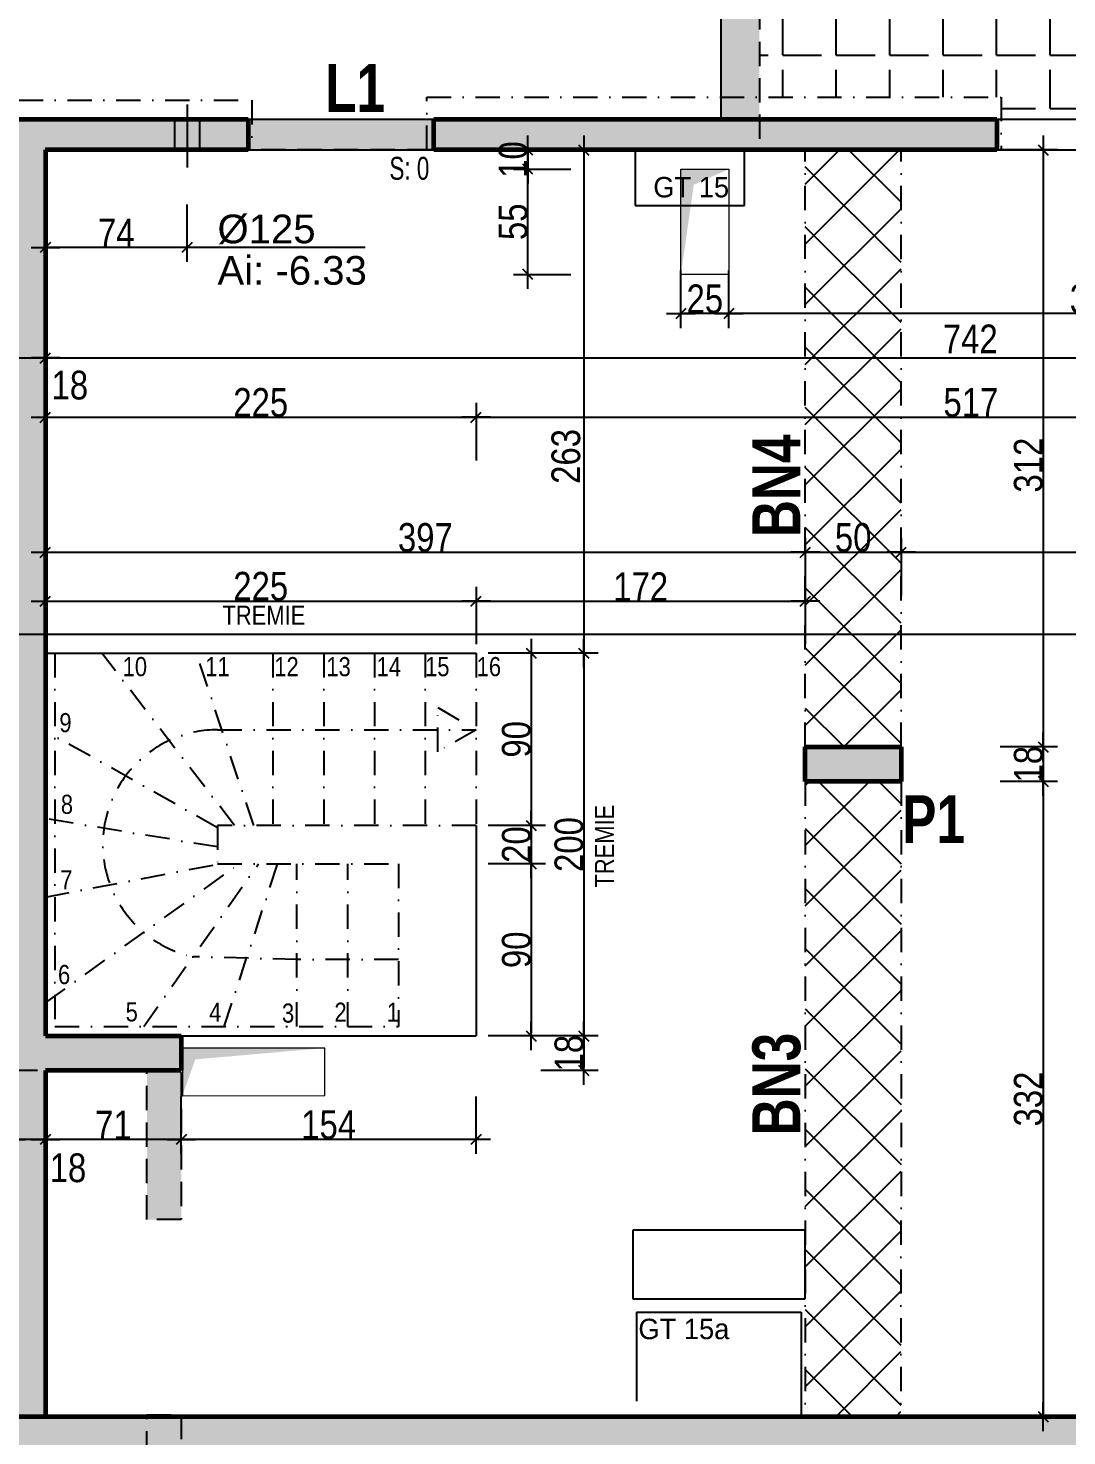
# Model space of a CAD drawing. Header units: centimetres. Extents: x -4990 to 114398, y -61489 to -12305.
# Drawn here: x 55961 to 56503, y -35311 to -34576 of the extents above; entities that cross this region are included whole.
import ezdxf
from ezdxf.enums import TextEntityAlignment as Align

# ---------------------------------------------------------------- set-up
doc = ezdxf.new("R2010")
doc.units = ezdxf.units.CM
doc.header["$LTSCALE"] = 0.5
doc.linetypes.add('CACHEX2', pattern=[19.05, 12.7, -6.35])
doc.linetypes.add('TIRETPTX2', pattern=[50.8, 25.4, -12.7, 0, -12.7])
doc.layers.get('DEFPOINTS').update_dxf_attribs({"linetype": 'CONTINUOUS'})
for name, color, linetype in [('01_cote_gen', 4, 'CONTINUOUS'), ('01_escalier int.', 2, 'TIRETPTX2'), ('01_isolant ext', 2, 'TIRETPTX2'), ('01_linteaux', 2, 'CONTINUOUS'), ('01_murs_sup', 2, 'CACHEX2'), ('01_poch_BN', 9, 'CONTINUOUS'), ('01_poch_murs', 253, 'CONTINUOUS'), ('01_poch_poteaux', 250, 'CONTINUOUS'), ('01_resv', 32, 'CONTINUOUS'), ('01_texte', 230, 'CONTINUOUS'), ('AA_COTES', 2, 'CONTINUOUS')]:
    doc.layers.add(name, color=color, linetype=linetype)
doc.layers.add('01_murs_coup', color=5, linetype='CONTINUOUS', lineweight=60)
doc.layers.add('01_résv', color=32, linetype='CONTINUOUS', lineweight=9)
doc.styles.add('ARIAL', font='arial.ttf')
doc.styles.add('ARIAL NA', font='ARIALN.TTF')
doc.styles.add('Geneva', font='')
doc.styles.add('impact', font='impact.ttf')
doc.styles.add('STYLE2', font='ARIALN.TTF')
doc.styles.get('Geneva').set_extended_font_data('Geneva')
doc.dimstyles.new('JB50', dxfattribs={"dimscale": 0.1, "dimtxt": 150, "dimasz": 15, "dimexe": 0.1, "dimexo": 0.1, "dimgap": 0.09, "dimtad": 1, "dimdec": 1, "dimdsep": 46, "dimtxsty": 'STYLE2', "dimblk1": 'BOND_G', "dimblk2": 'BOND_D', "dimsah": 1, "dimcen": 1.5, "dimdle": 0.01, "dimse1": 1, "dimse2": 1, "dimclrd": 4, "dimclre": 2, "dimclrt": 6, "dimazin": 2, "dimtfac": 2.333333, "dimtdec": 1, "dimtix": 1, "dimtmove": 2, "dimatfit": 3, "dimldrblk": 'BOND_G', "dimfxl": 1, "dimtolj": 1, "dimtzin": 0, "dimarcsym": 0})
pattern_1 = [(135, (10416.925, 1704.3274), (-11.2253202, 9e-16), [7.9375, -7.9375])]

# ---------------------------------------------------------------- blocks, each defined once
blk = doc.blocks.new('BOND_G')
at = {"layer": 'AA_COTES', "color": 0}
for p, q in [((0, -5), (0, 15)), ((5, 0), (-5, 0)), ((1.77, 1.77), (-1.77, -1.77))]:
    blk.add_line(p, q, dxfattribs=at)
blk = doc.blocks.new('BOND_D')
at = {"layer": 'AA_COTES', "color": 0}
for p, q in [((0, 5), (0, -15)), ((5, 0), (-5, 0)), ((-1.77, -1.77), (1.77, 1.77))]:
    blk.add_line(p, q, dxfattribs=at)
blk = doc.blocks.new('*D3174')
at = {"layer": '01_cote_gen', "color": 4, "lineweight": -2, "transparency": 16777216}
blk.add_line((55953.3, -34747.96), (55968.3, -34747.96), dxfattribs=at)
at = {"layer": 'DEFPOINTS', "color": 0}
for p in [(55969.8, -34747.96), (55951.8, -34796.71), (55969.8, -34796.71)]:
    blk.add_point(p, dxfattribs=at)
at = {"layer": '01_cote_gen', "color": 4, "lineweight": -2, "transparency": 16777216, "xscale": 1.5, "yscale": 1.5, "zscale": 1.5, "rotation": 180}
blk.add_blockref('BOND_G', (55951.8, -34747.96), dxfattribs=at)
at = {"layer": '01_cote_gen', "color": 4, "lineweight": -2, "transparency": 16777216, "xscale": 1.5, "yscale": 1.5, "zscale": 1.5}
blk.add_blockref('BOND_D', (55969.8, -34747.96), dxfattribs=at)
at = {"layer": '01_cote_gen', "color": 6, "transparency": 16777216, "insert": (55982.57, -34762.23), "char_height": 15, "attachment_point": 5, "style": 'STYLE2'}
blk.add_mtext('\\A1;18', dxfattribs=at)
blk = doc.blocks.new('*D3175')
at = {"layer": '01_cote_gen', "color": 4, "lineweight": -2, "transparency": 16777216}
blk.add_line((55971.3, -34747.96), (56710.31, -34747.96), dxfattribs=at)
at = {"layer": 'DEFPOINTS', "color": 0}
for p in [(56711.81, -34747.96), (56711.81, -34778.59), (55969.8, -34791.05)]:
    blk.add_point(p, dxfattribs=at)
at = {"layer": '01_cote_gen', "color": 4, "lineweight": -2, "transparency": 16777216, "xscale": 1.5, "yscale": 1.5, "zscale": 1.5, "rotation": 180}
blk.add_blockref('BOND_G', (55969.8, -34747.96), dxfattribs=at)
at = {"layer": '01_cote_gen', "color": 4, "lineweight": -2, "transparency": 16777216, "xscale": 1.5, "yscale": 1.5, "zscale": 1.5}
blk.add_blockref('BOND_D', (56711.81, -34747.96), dxfattribs=at)
at = {"layer": '01_cote_gen', "color": 6, "transparency": 16777216, "insert": (56452.98, -34737.98), "char_height": 15, "attachment_point": 5, "style": 'STYLE2'}
blk.add_mtext('\\A1;742', dxfattribs=at)
blk = doc.blocks.new('*D3142')
at = {"layer": '01_cote_gen', "color": 4, "lineweight": -2, "transparency": 16777216}
blk.add_line((55971.3, -34778.97), (56193.3, -34778.97), dxfattribs=at)
at = {"layer": 'DEFPOINTS', "color": 0}
for p in [(56194.8, -34778.97), (56194.8, -34801.47), (55969.8, -34902.24)]:
    blk.add_point(p, dxfattribs=at)
at = {"layer": '01_cote_gen', "color": 4, "lineweight": -2, "transparency": 16777216, "xscale": 1.5, "yscale": 1.5, "zscale": 1.5, "rotation": 180}
blk.add_blockref('BOND_G', (55969.8, -34778.97), dxfattribs=at)
at = {"layer": '01_cote_gen', "color": 4, "lineweight": -2, "transparency": 16777216, "xscale": 1.5, "yscale": 1.5, "zscale": 1.5}
blk.add_blockref('BOND_D', (56194.8, -34778.97), dxfattribs=at)
at = {"layer": '01_cote_gen', "color": 6, "transparency": 16777216, "insert": (56082.3, -34771.3), "char_height": 15, "attachment_point": 5, "style": 'STYLE2'}
blk.add_mtext('\\A1;225', dxfattribs=at)
blk = doc.blocks.new('*D3143')
at = {"layer": '01_cote_gen', "color": 4, "lineweight": -2, "transparency": 16777216}
blk.add_line((56196.3, -34778.97), (56710.31, -34778.97), dxfattribs=at)
at = {"layer": 'DEFPOINTS', "color": 0}
for p in [(56711.81, -34778.97), (56194.8, -34801.47), (56711.81, -34801.47)]:
    blk.add_point(p, dxfattribs=at)
at = {"layer": '01_cote_gen', "color": 4, "lineweight": -2, "transparency": 16777216, "xscale": 1.5, "yscale": 1.5, "zscale": 1.5, "rotation": 180}
blk.add_blockref('BOND_G', (56194.8, -34778.97), dxfattribs=at)
at = {"layer": '01_cote_gen', "color": 4, "lineweight": -2, "transparency": 16777216, "xscale": 1.5, "yscale": 1.5, "zscale": 1.5}
blk.add_blockref('BOND_D', (56711.81, -34778.97), dxfattribs=at)
at = {"layer": '01_cote_gen', "color": 6, "transparency": 16777216, "insert": (56453.31, -34771.3), "char_height": 15, "attachment_point": 5, "style": 'STYLE2'}
blk.add_mtext('\\A1;517', dxfattribs=at)
blk = doc.blocks.new('*D3144')
at = {"layer": '01_cote_gen', "color": 4, "lineweight": -2, "transparency": 16777216}
blk.add_line((56251.05, -34640.73), (56251.05, -34900.74), dxfattribs=at)
at = {"layer": 'DEFPOINTS', "color": 0}
for p in [(56227.4, -34639.23), (56168.27, -34902.24), (56251.05, -34902.24)]:
    blk.add_point(p, dxfattribs=at)
at = {"layer": '01_cote_gen', "color": 4, "lineweight": -2, "transparency": 16777216, "xscale": 1.5, "yscale": 1.5, "zscale": 1.5}
for name, p, rotation in [('BOND_G', (56251.05, -34639.23), 90), ('BOND_D', (56251.05, -34902.24), 270)]:
    blk.add_blockref(name, p, dxfattribs=dict(at, rotation=rotation))
at = {"layer": '01_cote_gen', "color": 6, "transparency": 16777216, "insert": (56241.79, -34799.4), "char_height": 15, "attachment_point": 5, "rotation": 90, "style": 'STYLE2'}
blk.add_mtext('\\A1;263', dxfattribs=at)
blk = doc.blocks.new('*D3145')
at = {"layer": '01_cote_gen', "color": 4, "lineweight": -2, "transparency": 16777216}
blk.add_line((56251.05, -34903.74), (56251.05, -35100.74), dxfattribs=at)
at = {"layer": 'DEFPOINTS', "color": 0}
for p in [(56228.55, -34902.24), (56168.27, -35102.24), (56251.05, -35102.24)]:
    blk.add_point(p, dxfattribs=at)
at = {"layer": '01_cote_gen', "color": 4, "lineweight": -2, "transparency": 16777216, "xscale": 1.5, "yscale": 1.5, "zscale": 1.5}
for name, p, rotation in [('BOND_G', (56251.05, -34902.24), 90), ('BOND_D', (56251.05, -35102.24), 270)]:
    blk.add_blockref(name, p, dxfattribs=dict(at, rotation=rotation))
at = {"layer": '01_cote_gen', "color": 6, "transparency": 16777216, "insert": (56243.39, -35002.24), "char_height": 15, "attachment_point": 5, "rotation": 90, "style": 'STYLE2'}
blk.add_mtext('\\A1;200', dxfattribs=at)
blk = doc.blocks.new('*D3146')
at = {"layer": '01_cote_gen', "color": 4, "lineweight": -2, "transparency": 16777216}
blk.add_line((56251.05, -35103.74), (56251.05, -35118.74), dxfattribs=at)
at = {"layer": 'DEFPOINTS', "color": 0}
for p in [(56228.55, -35102.24), (56040.8, -35120.24), (56251.05, -35120.24)]:
    blk.add_point(p, dxfattribs=at)
at = {"layer": '01_cote_gen', "color": 4, "lineweight": -2, "transparency": 16777216, "xscale": 1.5, "yscale": 1.5, "zscale": 1.5}
for name, p, rotation in [('BOND_G', (56251.05, -35102.24), 90), ('BOND_D', (56251.05, -35120.24), 270)]:
    blk.add_blockref(name, p, dxfattribs=dict(at, rotation=rotation))
at = {"layer": '01_cote_gen', "color": 6, "transparency": 16777216, "insert": (56243.39, -35111.24), "char_height": 15, "attachment_point": 5, "rotation": 90, "style": 'STYLE2'}
blk.add_mtext('\\A1;18', dxfattribs=at)
blk = doc.blocks.new('*D3147')
at = {"layer": '01_cote_gen', "color": 4, "lineweight": -2, "transparency": 16777216}
blk.add_line((56223.58, -34903.74), (56223.58, -34990.74), dxfattribs=at)
at = {"layer": 'DEFPOINTS', "color": 0}
for p in [(56216.08, -34902.24), (56194.8, -34992.24), (56223.58, -34992.24)]:
    blk.add_point(p, dxfattribs=at)
at = {"layer": '01_cote_gen', "color": 4, "lineweight": -2, "transparency": 16777216, "xscale": 1.5, "yscale": 1.5, "zscale": 1.5}
for name, p, rotation in [('BOND_G', (56223.58, -34902.24), 90), ('BOND_D', (56223.58, -34992.24), 270)]:
    blk.add_blockref(name, p, dxfattribs=dict(at, rotation=rotation))
at = {"layer": '01_cote_gen', "color": 6, "transparency": 16777216, "insert": (56215.91, -34947.24), "char_height": 15, "attachment_point": 5, "rotation": 90, "style": 'STYLE2'}
blk.add_mtext('\\A1;90', dxfattribs=at)
blk = doc.blocks.new('*D3148')
at = {"layer": '01_cote_gen', "color": 4, "lineweight": -2, "transparency": 16777216}
blk.add_line((56223.58, -34993.74), (56223.58, -35010.74), dxfattribs=at)
at = {"layer": 'DEFPOINTS', "color": 0}
for p in [(56194.8, -34992.24), (56154.3, -35012.24), (56223.58, -35012.24)]:
    blk.add_point(p, dxfattribs=at)
at = {"layer": '01_cote_gen', "color": 4, "lineweight": -2, "transparency": 16777216, "xscale": 1.5, "yscale": 1.5, "zscale": 1.5}
for name, p, rotation in [('BOND_G', (56223.58, -34992.24), 90), ('BOND_D', (56223.58, -35012.24), 270)]:
    blk.add_blockref(name, p, dxfattribs=dict(at, rotation=rotation))
at = {"layer": '01_cote_gen', "color": 6, "transparency": 16777216, "insert": (56215.91, -35002.24), "char_height": 15, "attachment_point": 5, "rotation": 90, "style": 'STYLE2'}
blk.add_mtext('\\A1;20', dxfattribs=at)
blk = doc.blocks.new('*D3149')
at = {"layer": '01_cote_gen', "color": 4, "lineweight": -2, "transparency": 16777216}
blk.add_line((56223.58, -35013.74), (56223.58, -35100.74), dxfattribs=at)
at = {"layer": 'DEFPOINTS', "color": 0}
for p in [(56208.15, -35012.24), (56168.27, -35102.24), (56223.58, -35102.24)]:
    blk.add_point(p, dxfattribs=at)
at = {"layer": '01_cote_gen', "color": 4, "lineweight": -2, "transparency": 16777216, "xscale": 1.5, "yscale": 1.5, "zscale": 1.5}
for name, p, rotation in [('BOND_G', (56223.58, -35012.24), 90), ('BOND_D', (56223.58, -35102.24), 270)]:
    blk.add_blockref(name, p, dxfattribs=dict(at, rotation=rotation))
at = {"layer": '01_cote_gen', "color": 6, "transparency": 16777216, "insert": (56215.91, -35057.24), "char_height": 15, "attachment_point": 5, "rotation": 90, "style": 'STYLE2'}
blk.add_mtext('\\A1;90', dxfattribs=at)
blk = doc.blocks.new('*D3150')
at = {"layer": '01_cote_gen', "color": 4, "lineweight": -2, "transparency": 16777216}
blk.add_line((56193.3, -35156.37), (56042.3, -35156.37), dxfattribs=at)
at = {"layer": 'DEFPOINTS', "color": 0}
for p in [(56194.8, -35102.24), (56040.8, -35120.24), (56040.8, -35156.37)]:
    blk.add_point(p, dxfattribs=at)
at = {"layer": '01_cote_gen', "color": 4, "lineweight": -2, "transparency": 16777216, "xscale": 1.5, "yscale": 1.5, "zscale": 1.5, "rotation": 180}
blk.add_blockref('BOND_D', (56040.8, -35156.37), dxfattribs=at)
at = {"layer": '01_cote_gen', "color": 4, "lineweight": -2, "transparency": 16777216, "xscale": 1.5, "yscale": 1.5, "zscale": 1.5}
blk.add_blockref('BOND_G', (56194.8, -35156.37), dxfattribs=at)
at = {"layer": '01_cote_gen', "color": 6, "transparency": 16777216, "insert": (56117.8, -35148.7), "char_height": 15, "attachment_point": 5, "style": 'STYLE2'}
blk.add_mtext('\\A1;154', dxfattribs=at)
blk = doc.blocks.new('*D3151')
at = {"layer": '01_cote_gen', "color": 4, "lineweight": -2, "transparency": 16777216}
blk.add_line((56039.3, -35156.37), (55971.3, -35156.37), dxfattribs=at)
at = {"layer": 'DEFPOINTS', "color": 0}
for p in [(56040.8, -35120.24), (55969.8, -35134.7), (55969.8, -35156.37)]:
    blk.add_point(p, dxfattribs=at)
at = {"layer": '01_cote_gen', "color": 4, "lineweight": -2, "transparency": 16777216, "xscale": 1.5, "yscale": 1.5, "zscale": 1.5, "rotation": 180}
blk.add_blockref('BOND_D', (55969.8, -35156.37), dxfattribs=at)
at = {"layer": '01_cote_gen', "color": 4, "lineweight": -2, "transparency": 16777216, "xscale": 1.5, "yscale": 1.5, "zscale": 1.5}
blk.add_blockref('BOND_G', (56040.8, -35156.37), dxfattribs=at)
at = {"layer": '01_cote_gen', "color": 6, "transparency": 16777216, "insert": (56005.3, -35148.83), "char_height": 15, "attachment_point": 5, "style": 'STYLE2'}
blk.add_mtext('\\A1;71', dxfattribs=at)
blk = doc.blocks.new('*D3153')
at = {"layer": '01_cote_gen', "color": 4, "lineweight": -2, "transparency": 16777216}
blk.add_line((55968.3, -35156.37), (55953.3, -35156.37), dxfattribs=at)
at = {"layer": 'DEFPOINTS', "color": 0}
for p in [(55951.8, -35141.03), (55969.8, -35141.03), (55951.8, -35156.37)]:
    blk.add_point(p, dxfattribs=at)
at = {"layer": '01_cote_gen', "color": 4, "lineweight": -2, "transparency": 16777216, "xscale": 1.5, "yscale": 1.5, "zscale": 1.5, "rotation": 180}
blk.add_blockref('BOND_D', (55951.8, -35156.37), dxfattribs=at)
at = {"layer": '01_cote_gen', "color": 4, "lineweight": -2, "transparency": 16777216, "xscale": 1.5, "yscale": 1.5, "zscale": 1.5}
blk.add_blockref('BOND_G', (55969.8, -35156.37), dxfattribs=at)
at = {"layer": '01_cote_gen', "color": 6, "transparency": 16777216, "insert": (55981.61, -35171.25), "char_height": 15, "attachment_point": 5, "style": 'STYLE2'}
blk.add_mtext('\\A1;18', dxfattribs=at)
blk = doc.blocks.new('*D3193')
at = {"layer": '01_cote_gen', "color": 4, "lineweight": -2, "transparency": 16777216}
blk.add_line((56368.31, -34849.52), (56415.31, -34849.52), dxfattribs=at)
at = {"layer": 'DEFPOINTS', "color": 0}
for p in [(56416.81, -34849.52), (56366.81, -34896.62), (56416.81, -34896.63)]:
    blk.add_point(p, dxfattribs=at)
at = {"layer": '01_cote_gen', "color": 4, "lineweight": -2, "transparency": 16777216, "xscale": 1.5, "yscale": 1.5, "zscale": 1.5, "rotation": 180}
blk.add_blockref('BOND_G', (56366.81, -34849.52), dxfattribs=at)
at = {"layer": '01_cote_gen', "color": 4, "lineweight": -2, "transparency": 16777216, "xscale": 1.5, "yscale": 1.5, "zscale": 1.5}
blk.add_blockref('BOND_D', (56416.81, -34849.52), dxfattribs=at)
at = {"layer": '01_cote_gen', "color": 6, "transparency": 16777216, "insert": (56391.81, -34841.85), "char_height": 15, "attachment_point": 5, "style": 'STYLE2'}
blk.add_mtext('\\A1;50', dxfattribs=at)
blk = doc.blocks.new('*D3194')
at = {"layer": '01_cote_gen', "color": 4, "lineweight": -2, "transparency": 16777216}
blk.add_line((56418.31, -34849.52), (56710.31, -34849.52), dxfattribs=at)
at = {"layer": 'DEFPOINTS', "color": 0}
for p in [(56711.81, -34849.52), (56416.81, -34857.02), (56711.81, -34867.73)]:
    blk.add_point(p, dxfattribs=at)
at = {"layer": '01_cote_gen', "color": 4, "lineweight": -2, "transparency": 16777216, "xscale": 1.5, "yscale": 1.5, "zscale": 1.5, "rotation": 180}
blk.add_blockref('BOND_G', (56416.81, -34849.52), dxfattribs=at)
at = {"layer": '01_cote_gen', "color": 4, "lineweight": -2, "transparency": 16777216, "xscale": 1.5, "yscale": 1.5, "zscale": 1.5}
blk.add_blockref('BOND_D', (56711.81, -34849.52), dxfattribs=at)
at = {"layer": '01_cote_gen', "color": 6, "transparency": 16777216, "insert": (56564.31, -34841.85), "char_height": 15, "attachment_point": 5, "style": 'STYLE2'}
blk.add_mtext('\\A1;295', dxfattribs=at)
blk = doc.blocks.new('*D3198')
at = {"layer": '01_cote_gen', "color": 4, "lineweight": -2, "transparency": 16777216}
blk.add_line((55971.3, -34849.52), (56365.31, -34849.52), dxfattribs=at)
at = {"layer": 'DEFPOINTS', "color": 0}
for p in [(55969.8, -34843.63), (56366.81, -34849.52), (56366.81, -34864.83)]:
    blk.add_point(p, dxfattribs=at)
at = {"layer": '01_cote_gen', "color": 4, "lineweight": -2, "transparency": 16777216, "xscale": 1.5, "yscale": 1.5, "zscale": 1.5, "rotation": 180}
blk.add_blockref('BOND_G', (55969.8, -34849.52), dxfattribs=at)
at = {"layer": '01_cote_gen', "color": 4, "lineweight": -2, "transparency": 16777216, "xscale": 1.5, "yscale": 1.5, "zscale": 1.5}
blk.add_blockref('BOND_D', (56366.81, -34849.52), dxfattribs=at)
at = {"layer": '01_cote_gen', "color": 6, "transparency": 16777216, "insert": (56168.31, -34841.85), "char_height": 15, "attachment_point": 5, "style": 'STYLE2'}
blk.add_mtext('\\A1;397', dxfattribs=at)
blk = doc.blocks.new('*D3199')
at = {"layer": '01_cote_gen', "color": 4, "lineweight": -2, "transparency": 16777216}
blk.add_line((56196.3, -34875.02), (56365.31, -34875.02), dxfattribs=at)
at = {"layer": 'DEFPOINTS', "color": 0}
for p in [(56366.81, -34872.02), (56366.81, -34875.02), (56194.8, -34881.38)]:
    blk.add_point(p, dxfattribs=at)
at = {"layer": '01_cote_gen', "color": 4, "lineweight": -2, "transparency": 16777216, "xscale": 1.5, "yscale": 1.5, "zscale": 1.5, "rotation": 180}
blk.add_blockref('BOND_G', (56194.8, -34875.02), dxfattribs=at)
at = {"layer": '01_cote_gen', "color": 4, "lineweight": -2, "transparency": 16777216, "xscale": 1.5, "yscale": 1.5, "zscale": 1.5}
blk.add_blockref('BOND_D', (56366.81, -34875.02), dxfattribs=at)
at = {"layer": '01_cote_gen', "color": 6, "transparency": 16777216, "insert": (56280.81, -34867.48), "char_height": 15, "attachment_point": 5, "style": 'STYLE2'}
blk.add_mtext('\\A1;172', dxfattribs=at)
blk = doc.blocks.new('*D3200')
at = {"layer": '01_cote_gen', "color": 4, "lineweight": -2, "transparency": 16777216}
blk.add_line((55971.3, -34875.02), (56193.3, -34875.02), dxfattribs=at)
at = {"layer": 'DEFPOINTS', "color": 0}
for p in [(56194.8, -34875.02), (55969.8, -34879.21), (56194.8, -34889.64)]:
    blk.add_point(p, dxfattribs=at)
at = {"layer": '01_cote_gen', "color": 4, "lineweight": -2, "transparency": 16777216, "xscale": 1.5, "yscale": 1.5, "zscale": 1.5, "rotation": 180}
blk.add_blockref('BOND_G', (55969.8, -34875.02), dxfattribs=at)
at = {"layer": '01_cote_gen', "color": 4, "lineweight": -2, "transparency": 16777216, "xscale": 1.5, "yscale": 1.5, "zscale": 1.5}
blk.add_blockref('BOND_D', (56194.8, -34875.02), dxfattribs=at)
at = {"layer": '01_cote_gen', "color": 6, "transparency": 16777216, "insert": (56082.3, -34867.35), "char_height": 15, "attachment_point": 5, "style": 'STYLE2'}
blk.add_mtext('\\A1;225', dxfattribs=at)
blk = doc.blocks.new('*D3583')
at = {"layer": '01_cote_gen', "color": 4, "lineweight": -2, "ltscale": 2, "transparency": 16777216}
blk.add_line((56491.04, -34640.73), (56491.04, -34949.73), dxfattribs=at)
at = {"layer": 'DEFPOINTS', "color": 0, "ltscale": 2}
for p in [(56442.01, -34639.23), (56416.81, -34951.23), (56491.04, -34951.23)]:
    blk.add_point(p, dxfattribs=at)
at = {"layer": '01_cote_gen', "color": 4, "lineweight": -2, "ltscale": 2, "transparency": 16777216, "xscale": 1.5, "yscale": 1.5, "zscale": 1.5}
for name, p, rotation in [('BOND_G', (56491.04, -34639.23), 90), ('BOND_D', (56491.04, -34951.23), 270)]:
    blk.add_blockref(name, p, dxfattribs=dict(at, rotation=rotation))
at = {"layer": '01_cote_gen', "color": 6, "ltscale": 2, "transparency": 16777216, "insert": (56483.38, -34803.94), "char_height": 15, "attachment_point": 5, "rotation": 90, "style": 'STYLE2'}
blk.add_mtext('\\A1;312', dxfattribs=at)
blk = doc.blocks.new('*D3584')
at = {"layer": '01_cote_gen', "color": 4, "lineweight": -2, "ltscale": 2, "transparency": 16777216}
blk.add_line((56491.04, -34952.73), (56491.04, -34967.73), dxfattribs=at)
at = {"layer": 'DEFPOINTS', "color": 0, "ltscale": 2}
for p in [(56468.54, -34951.23), (56416.81, -34969.23), (56491.04, -34969.23)]:
    blk.add_point(p, dxfattribs=at)
at = {"layer": '01_cote_gen', "color": 4, "lineweight": -2, "ltscale": 2, "transparency": 16777216, "xscale": 1.5, "yscale": 1.5, "zscale": 1.5}
for name, p, rotation in [('BOND_G', (56491.04, -34951.23), 90), ('BOND_D', (56491.04, -34969.23), 270)]:
    blk.add_blockref(name, p, dxfattribs=dict(at, rotation=rotation))
at = {"layer": '01_cote_gen', "color": 6, "ltscale": 2, "transparency": 16777216, "insert": (56483.38, -34960.23), "char_height": 15, "attachment_point": 5, "rotation": 90, "style": 'STYLE2'}
blk.add_mtext('\\A1;18', dxfattribs=at)
blk = doc.blocks.new('*D3585')
at = {"layer": '01_cote_gen', "color": 4, "lineweight": -2, "ltscale": 2, "transparency": 16777216}
blk.add_line((56491.04, -34970.73), (56491.04, -35299.73), dxfattribs=at)
at = {"layer": 'DEFPOINTS', "color": 0, "ltscale": 2}
for p in [(56416.81, -34969.23), (56464.89, -35301.23), (56491.04, -35301.23)]:
    blk.add_point(p, dxfattribs=at)
at = {"layer": '01_cote_gen', "color": 4, "lineweight": -2, "ltscale": 2, "transparency": 16777216, "xscale": 1.5, "yscale": 1.5, "zscale": 1.5}
for name, p, rotation in [('BOND_G', (56491.04, -34969.23), 90), ('BOND_D', (56491.04, -35301.23), 270)]:
    blk.add_blockref(name, p, dxfattribs=dict(at, rotation=rotation))
at = {"layer": '01_cote_gen', "color": 6, "ltscale": 2, "transparency": 16777216, "insert": (56483.38, -35135.23), "char_height": 15, "attachment_point": 5, "rotation": 90, "style": 'STYLE2'}
blk.add_mtext('\\A1;332', dxfattribs=at)
blk = doc.blocks.new('*D4608')
at = {"layer": '01_cote_gen', "color": 4, "lineweight": -2, "ltscale": 2, "transparency": 16777216}
blk.add_line((56221.82, -34702.76), (56221.82, -34650.76), dxfattribs=at)
at = {"layer": 'DEFPOINTS', "color": 0, "ltscale": 2}
for p in [(56221.82, -34649.26), (56314.31, -34649.26), (56301.81, -34704.26)]:
    blk.add_point(p, dxfattribs=at)
at = {"layer": '01_cote_gen', "color": 4, "lineweight": -2, "ltscale": 2, "transparency": 16777216, "xscale": 1.5, "yscale": 1.5, "zscale": 1.5}
for name, p, rotation in [('BOND_D', (56221.82, -34649.26), 90), ('BOND_G', (56221.82, -34704.26), 270)]:
    blk.add_blockref(name, p, dxfattribs=dict(at, rotation=rotation))
at = {"layer": '01_cote_gen', "color": 6, "ltscale": 2, "transparency": 16777216, "insert": (56214.18, -34676.76), "char_height": 15, "attachment_point": 5, "rotation": 90, "style": 'STYLE2'}
blk.add_mtext('\\A1;55', dxfattribs=at)
blk = doc.blocks.new('*D4609')
at = {"layer": '01_cote_gen', "color": 4, "lineweight": -2, "ltscale": 2, "transparency": 16777216}
for p, q in [((56221.82, -34637.73), (56221.82, -34636.23)), ((56221.82, -34639.23), (56221.82, -34649.26)), ((56221.82, -34650.76), (56221.82, -34652.26))]:
    blk.add_line(p, q, dxfattribs=at)
at = {"layer": 'DEFPOINTS', "color": 0, "ltscale": 2}
for p in [(56230.75, -34639.23), (56221.82, -34649.26), (56230.75, -34649.26)]:
    blk.add_point(p, dxfattribs=at)
at = {"layer": '01_cote_gen', "color": 4, "lineweight": -2, "ltscale": 2, "transparency": 16777216, "xscale": 1.5, "yscale": 1.5, "zscale": 1.5}
for name, p, rotation in [('BOND_G', (56221.82, -34639.23), 270), ('BOND_D', (56221.82, -34649.26), 90)]:
    blk.add_blockref(name, p, dxfattribs=dict(at, rotation=rotation))
at = {"layer": '01_cote_gen', "color": 6, "ltscale": 2, "transparency": 16777216, "insert": (56214.15, -34644.25), "char_height": 15, "attachment_point": 5, "rotation": 90, "style": 'STYLE2'}
blk.add_mtext('\\A1;10', dxfattribs=at)
blk = doc.blocks.new('*D4617')
at = {"layer": '01_cote_gen', "color": 4, "lineweight": -2, "ltscale": 2, "transparency": 16777216}
blk.add_line((56710.31, -34724.79), (56328.31, -34724.79), dxfattribs=at)
at = {"layer": 'DEFPOINTS', "color": 0, "ltscale": 2}
for p in [(56326.81, -34704.26), (56711.81, -34715.95), (56326.81, -34724.79)]:
    blk.add_point(p, dxfattribs=at)
at = {"layer": '01_cote_gen', "color": 4, "lineweight": -2, "ltscale": 2, "transparency": 16777216, "xscale": 1.5, "yscale": 1.5, "zscale": 1.5, "rotation": 180}
blk.add_blockref('BOND_D', (56326.81, -34724.79), dxfattribs=at)
at = {"layer": '01_cote_gen', "color": 4, "lineweight": -2, "ltscale": 2, "transparency": 16777216, "xscale": 1.5, "yscale": 1.5, "zscale": 1.5}
blk.add_blockref('BOND_G', (56711.81, -34724.79), dxfattribs=at)
at = {"layer": '01_cote_gen', "color": 6, "ltscale": 2, "transparency": 16777216, "insert": (56519.31, -34717.13), "char_height": 15, "attachment_point": 5, "style": 'STYLE2'}
blk.add_mtext('\\A1;385', dxfattribs=at)
blk = doc.blocks.new('*D4618')
at = {"layer": '01_cote_gen', "color": 4, "lineweight": -2, "ltscale": 2, "transparency": 16777216}
blk.add_line((56325.31, -34724.79), (56303.31, -34724.79), dxfattribs=at)
at = {"layer": 'DEFPOINTS', "color": 0, "ltscale": 2}
for p in [(56301.81, -34690.14), (56326.81, -34690.14), (56301.81, -34724.79)]:
    blk.add_point(p, dxfattribs=at)
at = {"layer": '01_cote_gen', "color": 4, "lineweight": -2, "ltscale": 2, "transparency": 16777216, "xscale": 1.5, "yscale": 1.5, "zscale": 1.5, "rotation": 180}
blk.add_blockref('BOND_D', (56301.81, -34724.79), dxfattribs=at)
at = {"layer": '01_cote_gen', "color": 4, "lineweight": -2, "ltscale": 2, "transparency": 16777216, "xscale": 1.5, "yscale": 1.5, "zscale": 1.5}
blk.add_blockref('BOND_G', (56326.81, -34724.79), dxfattribs=at)
at = {"layer": '01_cote_gen', "color": 6, "ltscale": 2, "transparency": 16777216, "insert": (56314.31, -34717.13), "char_height": 15, "attachment_point": 5, "style": 'STYLE2'}
blk.add_mtext('\\A1;25', dxfattribs=at)
blk = doc.blocks.new('*D4639')
at = {"layer": '01_cote_gen', "color": 4, "lineweight": -2, "ltscale": 2, "transparency": 16777216}
blk.add_line((56042.3, -34690.18), (55971.31, -34690.18), dxfattribs=at)
at = {"layer": 'DEFPOINTS', "color": 0, "ltscale": 2}
for p in [(56043.8, -34648.36), (55969.81, -34673.51), (55969.81, -34690.18)]:
    blk.add_point(p, dxfattribs=at)
at = {"layer": '01_cote_gen', "color": 4, "lineweight": -2, "ltscale": 2, "transparency": 16777216, "xscale": 1.5, "yscale": 1.5, "zscale": 1.5, "rotation": 180}
blk.add_blockref('BOND_D', (55969.81, -34690.18), dxfattribs=at)
at = {"layer": '01_cote_gen', "color": 4, "lineweight": -2, "ltscale": 2, "transparency": 16777216, "xscale": 1.5, "yscale": 1.5, "zscale": 1.5}
blk.add_blockref('BOND_G', (56043.8, -34690.18), dxfattribs=at)
at = {"layer": '01_cote_gen', "color": 6, "ltscale": 2, "transparency": 16777216, "insert": (56006.81, -34682.67), "char_height": 15, "attachment_point": 5, "style": 'STYLE2'}
blk.add_mtext('\\A1;74', dxfattribs=at)

msp = doc.modelspace()

# ---------------------------------------------------------------- hatches: boundary and pattern name
at = {"layer": '01_murs_sup', "ltscale": 2}
h = msp.add_hatch(dxfattribs=at)
h.set_pattern_fill('DASH', color=256, scale=2.5, angle=135)
h.set_pattern_definition(pattern_1)
h.paths.add_polyline_path([(55969.814, -34639.232), (56342.816, -34639.232), (56342.816, -34411.229), (56322.816, -34411.229), (56322.816, -34623.232), (55807.815, -34623.232), (55807.815, -34639.232), (55951.814, -34639.232), (55951.814, -35102.232), (55880.814, -35102.232), (55880.814, -35265.232), (55898.814, -35265.232), (55898.814, -35120.232), (56022.81, -35120.232), (56022.81, -35198.237), (56040.81, -35198.236), (56040.81, -35102.231), (55969.814, -35102.232)])
h.paths.add_polyline_path([(56727.809, -34623.232), (56528.81, -34623.232), (56528.81, -34639.232), (56711.809, -34639.232), (56711.809, -34826.229), (56727.809, -34826.229)])
h.paths.add_polyline_path([(55623.811, -34623.232), (55447.815, -34623.232), (55447.815, -34639.232), (55623.811, -34639.232)])
h.paths.add_polyline_path([(55209.811, -34639.232), (55263.811, -34639.232), (55263.811, -34623.232), (55193.811, -34623.232), (55193.811, -34846.231), (55209.811, -34846.231)])
h = msp.add_hatch(dxfattribs=at)
h.set_pattern_fill('DASH', color=256, scale=2.5, angle=135)
h.set_pattern_definition(pattern_1)
h.paths.add_polyline_path([(56727.809, -35120.229), (56949.808, -35120.229), (56949.808, -35100.229), (56711.809, -35100.229), (56711.809, -35552.234), (56040.814, -35552.234), (56040.811, -35300.234), (56022.811, -35300.234), (56022.811, -35740.673), (56040.813, -35740.673), (56040.814, -35570.241), (56711.809, -35570.234), (56711.809, -35575.227), (56727.809, -35575.227)])
h.paths.add_polyline_path([(55898.814, -35367.229), (55880.814, -35367.229), (55880.814, -35628.228), (55209.82, -35628.228), (55209.798, -34945.23), (55063.794, -34945.23), (55063.794, -34965.23), (55193.798, -34965.23), (55193.821, -35646.217), (55421.807, -35646.221), (55421.807, -35665.222), (55437.807, -35665.222), (55437.807, -35646.221), (55880.814, -35646.228), (55880.814, -35740.673), (55898.814, -35740.673)])
at = {"layer": '01_poch_BN', "ltscale": 2}
h = msp.add_hatch(dxfattribs=at)
h.set_pattern_fill('ANGLE', color=256, scale=4)
h.set_pattern_definition([(0, (0, 0), (0, 27.94), [20.32, -7.62]), (90, (0, 0), (-27.94, 2e-15), [20.32, -7.62])])
h.paths.add_polyline_path([(56941.808, -34419.229), (56637.152, -34419.229, -1), (56584.385, -34419.229), (56342.816, -34419.229), (56342.816, -34611.574), (56469.106, -34611.574), (56469.106, -34623.232), (56562.515, -34623.232), (56562.515, -34613.231), (56586.352, -34613.237, -0.6713521), (56635.19, -34613.248), (56738.259, -34613.271)])
h.paths.add_polyline_path([(56603.978, -34504.124), (56610.769, -34481.423), (56617.559, -34504.124)], flags=16)
h.paths.add_polyline_path([(56753.386, -34526.216, -1), (56691.426, -34526.216, -1)], flags=16)
h.paths.add_polyline_path([(56941.808, -34419.229), (56737.812, -34613.696), (56737.814, -34688.599, -0.6708988), (56737.815, -34737.426), (56737.82, -34983.229), (56727.809, -34983.212), (56727.809, -35078.212), (56737.812, -35078.229), (56737.812, -35100.229), (56941.808, -35100.229), (56941.808, -34739.396, -1), (56941.808, -34686.629)])
h.paths.add_polyline_path([(56849.155, -34713.013), (56826.455, -34719.803), (56826.455, -34706.222)], flags=16)
h.paths.add_polyline_path([(56701.886, -34550.585), (56736.248, -34550.585), (56736.248, -34498.085), (56701.886, -34498.085)], flags=24)
h.paths.add_polyline_path([(56503.902, -34626.437), (56540.475, -34626.437), (56540.475, -34588.937), (56503.902, -34588.937)], flags=9)
h = msp.add_hatch(dxfattribs=at)
h.set_pattern_fill('ANSI37', color=256, scale=7)
h.paths.add_polyline_path([(56416.813, -34639.232), (56366.813, -34639.232), (56366.813, -34892.306), (56416.813, -34892.306)])
h.paths.add_polyline_path([(56416.813, -34892.306), (56366.813, -34892.306), (56366.813, -34951.228), (56416.813, -34951.231)])
h.paths.add_polyline_path([(56416.812, -34969.231), (56366.809, -34969.231), (56366.788, -35301.232), (56416.791, -35301.232)])
h.paths.add_polyline_path([(56378.588, -34857.386), (56405.201, -34857.386), (56405.201, -34826.158), (56378.588, -34826.158)], flags=24)
at = {"layer": '01_poch_murs', "ltscale": 2}
h = msp.add_hatch(color=256, dxfattribs=at)
h.dxf.hatch_style = 1
h.paths.add_polyline_path([(55408.805, -34623.232), (55193.811, -34623.232), (55193.811, -35041.23), (55209.811, -35041.23), (55209.811, -34639.232), (55408.805, -34639.232)])
h.paths.add_polyline_path([(55757.777, -34623.232), (55505.805, -34623.232), (55505.805, -34639.232), (55757.777, -34639.232)])
h.paths.add_polyline_path([(56075.765, -34623.232), (55854.765, -34623.232), (55854.765, -34639.232), (55951.814, -34639.232), (55951.814, -35102.236), (55880.814, -35102.236), (55880.814, -35120.236), (55951.814, -35120.236), (55951.814, -35301.232), (55969.814, -35301.232), (55969.814, -35120.236), (56040.802, -35120.236), (56040.802, -35102.236), (55969.814, -35102.236), (55969.814, -34639.232), (56075.765, -34639.232)])
h.paths.add_polyline_path([(56466.806, -34623.232), (56172.791, -34623.232), (56172.791, -34639.232), (56466.806, -34639.232)])
h.paths.add_polyline_path([(56727.822, -34623.232), (56563.815, -34623.232), (56563.815, -34639.232), (56711.822, -34639.232), (56711.822, -34982.186), (56727.822, -34982.186)])
h.paths.add_polyline_path([(56727.809, -35079.186), (56711.809, -35079.186), (56711.822, -35301.232), (55209.811, -35301.232), (55209.811, -35138.23), (55193.811, -35138.23), (55193.811, -35347.26), (55213.811, -35347.26), (55213.811, -35321.232), (56707.822, -35321.232), (56707.822, -35550.199), (56020.822, -35550.199), (56020.822, -35626.232), (55213.811, -35626.232), (55213.778, -35427.26), (55193.811, -35427.26), (55193.811, -35646.232), (56040.813, -35646.232), (56040.814, -35570.199), (56727.822, -35570.199)])
h.paths.add_polyline_path([(57072.304, -35329.237), (56737.836, -35329.287), (56737.822, -35349.237), (57072.304, -35349.237)])
at = {"layer": '01_poch_poteaux', "ltscale": 2}
h = msp.add_hatch(color=256, dxfattribs=at)
h.dxf.hatch_style = 1
h.paths.add_polyline_path([(56416.813, -34951.231), (56366.813, -34951.228), (56366.805, -34969.231), (56416.812, -34969.231)])

# ---------------------------------------------------------------- linework, layer by layer
at = {"layer": '01_cote_gen', "ltscale": 2}
msp.add_line((55193.799, -34892.306), (56711.809, -34892.306), dxfattribs=at)
at = {"layer": '01_escalier int.'}
for p, q in [((55974.802, -34902.236), (55974.802, -35097.236)), ((56068.603, -34992.236), (55999.346, -34902.236)), ((56078.636, -34992.236), (56048.682, -34902.236)), ((56088.67, -34902.236), (56088.67, -34992.236)), ((56115.203, -34902.236), (56115.203, -34992.236)), ((56141.736, -34902.236), (56141.736, -34992.236)), ((56168.269, -34902.236), (56168.269, -34992.236)), ((56194.802, -34902.236), (56194.802, -34992.236)), ((56174.802, -34930.689), (56194.802, -34942.236)), ((56174.802, -34953.783), (56174.802, -34930.689)), ((56059.802, -34993.469), (55969.802, -34942.76)), ((56059.802, -34942.236), (56194.802, -34942.236)), ((56194.802, -34942.236), (56174.802, -34953.783)), ((56059.802, -35003.503), (55969.802, -34988.56)), ((56194.802, -34992.236), (56059.802, -34992.236)), ((56059.802, -34992.236), (56059.802, -35012.236)), ((55969.802, -35029.694), (56061.102, -35012.236)), ((55969.802, -35084.965), (56071.135, -35012.236)), ((56021.238, -35097.236), (56081.169, -35012.236)), ((56059.802, -35012.236), (56154.302, -35012.236)), ((56063.153, -35097.236), (56091.202, -35012.236)), ((56101.236, -35097.236), (56101.236, -35012.236)), ((56127.769, -35097.236), (56127.769, -35012.236)), ((56154.302, -35012.236), (56154.302, -35097.236)), ((56101.378, -35062.236), (56046.905, -35060.834)), ((56154.302, -35062.236), (56101.378, -35062.236)), ((55974.802, -35097.236), (56154.302, -35097.236))]:
    msp.add_line(p, q, dxfattribs=at)
msp.add_arc((56059.802, -35002.236), 60, 90, 257.586991, dxfattribs=at)
at = {"layer": '01_isolant ext'}
for p, q in [((56169.091, -34639.232), (56169.091, -34611.574)), ((56169.091, -34611.574), (56469.106, -34611.574)), ((56469.106, -34611.574), (56469.106, -34639.232)), ((55853.865, -34613.233), (56077.665, -34613.283)), ((56077.665, -34613.283), (56077.665, -34639.232)), ((56366.813, -34951.228), (56366.813, -34639.232)), ((56416.813, -34951.231), (56416.813, -34639.232)), ((56366.809, -34969.231), (56366.788, -35301.232)), ((56416.812, -34969.231), (56416.791, -35301.232))]:
    msp.add_line(p, q, dxfattribs=at)
at = {"layer": '01_linteaux'}
for p, q in [((56322.816, -34623.232), (56322.816, -34411.229)), ((56075.765, -34623.232), (56172.791, -34623.232)), ((56466.806, -34623.232), (56563.815, -34623.232)), ((56075.765, -34639.232), (56172.791, -34639.232)), ((56466.806, -34639.232), (56563.815, -34639.232)), ((55969.802, -34902.236), (56194.802, -34902.236)), ((56194.802, -34992.236), (56194.802, -35102.236)), ((56040.802, -35102.236), (56194.802, -35102.236))]:
    msp.add_line(p, q, dxfattribs=at)
at = {"layer": '01_linteaux', "linetype": 'CACHEX2', "ltscale": 2}
msp.add_line((56342.816, -34411.229), (56342.816, -34639.232), dxfattribs=at)
at = {"layer": '01_murs_coup'}
for p, q in [((55854.765, -34623.232), (56075.765, -34623.232)), ((56075.765, -34623.232), (56075.765, -34639.232)), ((56172.791, -34623.232), (56466.806, -34623.232)), ((56172.791, -34639.232), (56172.791, -34623.232)), ((56466.806, -34623.232), (56466.806, -34639.232)), ((56075.765, -34639.232), (55969.652, -34639.232)), ((55969.802, -34639.232), (55969.802, -35102.236)), ((56466.806, -34639.232), (56172.791, -34639.232)), ((56366.805, -34969.231), (56366.813, -34951.228)), ((56366.813, -34951.228), (56416.813, -34951.231)), ((56416.813, -34951.231), (56416.812, -34969.231)), ((56416.812, -34969.231), (56366.805, -34969.231)), ((55969.802, -35102.236), (56040.802, -35102.236)), ((56040.802, -35102.236), (56040.802, -35120.236)), ((55969.802, -35120.236), (55969.802, -35301.232)), ((56040.802, -35120.236), (55969.802, -35120.236)), ((56711.809, -35301.232), (55209.799, -35301.232))]:
    msp.add_line(p, q, dxfattribs=at)
at = {"layer": '01_murs_sup', "ltscale": 2}
for p, q in [((56322.816, -34623.232), (56322.816, -34411.229)), ((56342.816, -34411.229), (56342.816, -34639.232)), ((55807.815, -34623.232), (56322.816, -34623.232)), ((56342.816, -34639.232), (55969.814, -34639.232)), ((55969.814, -34639.232), (55969.814, -35102.232)), ((55969.814, -35102.232), (56040.81, -35102.231)), ((56040.81, -35102.231), (56040.81, -35198.236)), ((56022.81, -35120.232), (55898.814, -35120.232)), ((56022.81, -35198.237), (56022.81, -35120.232)), ((56040.81, -35198.236), (56022.81, -35198.237)), ((56022.811, -35300.234), (56040.811, -35300.234)), ((56022.811, -35740.673), (56022.811, -35300.234)), ((56040.811, -35300.234), (56040.814, -35552.234))]:
    msp.add_line(p, q, dxfattribs=at)
at = {"layer": '01_resv'}
for p, q in [((56043.802, -34615.534), (56043.802, -34648.355)), ((56037.302, -34623.232), (56037.302, -34639.232)), ((56050.302, -34623.232), (56050.302, -34639.232)), ((56277.862, -34639.264), (56277.862, -34668.264)), ((56334.965, -34668.264), (56334.965, -34639.264)), ((56277.862, -34668.264), (56334.965, -34668.264)), ((56366.692, -35203.672), (56276.692, -35203.672)), ((56276.692, -35203.672), (56276.692, -35239.672)), ((56366.692, -35239.672), (56366.692, -35203.672)), ((56276.692, -35239.672), (56366.692, -35239.672)), ((56278.692, -35246.672), (56278.692, -35293.172)), ((56278.692, -35246.672), (56364.692, -35246.672)), ((56364.692, -35246.672), (56364.692, -35301.232))]:
    msp.add_line(p, q, dxfattribs=at)
msp.add_solid([(56037.302, -34639.232), (56037.302, -34623.232), (56050.302, -34623.232), (56050.302, -34639.232)], dxfattribs=at)
at = {"layer": '01_résv'}
for p, q in [((56301.808, -34704.26), (56301.808, -34649.26)), ((56301.808, -34649.26), (56326.808, -34649.26)), ((56326.808, -34649.26), (56326.808, -34704.26)), ((56326.808, -34704.26), (56301.808, -34704.26)), ((56115.874, -35108.558), (56041.348, -35108.563)), ((56041.348, -35108.563), (56041.348, -35133.563)), ((56041.348, -35108.563), (56041.348, -35133.563)), ((56115.876, -35133.417), (56115.874, -35108.558)), ((56041.348, -35133.563), (56115.876, -35133.417))]:
    msp.add_line(p, q, dxfattribs=at)
for points in [[(56301.808, -34704.26), (56301.808, -34649.26), (56308.533, -34657.426)], [(56301.808, -34649.26), (56326.808, -34649.26), (56308.533, -34657.426)], [(56041.348, -35108.563), (56115.874, -35108.559), (56048.103, -35114.496)], [(56041.348, -35133.563), (56041.348, -35108.563), (56048.103, -35114.496)]]:
    msp.add_solid(points, dxfattribs=at)
at = {"layer": '01_texte'}
msp.add_line((56136.926, -34690.175), (56051.302, -34690.175), dxfattribs=at)

# ---------------------------------------------------------------- texts
at = {"layer": '01_resv', "char_height": 10.65683, "attachment_point": 1, "line_spacing_factor": 0.25, "style": 'Geneva'}
for s, insert in [('\\pt36.457;GT 15', (56287.397, -34653.359)), ('\\pt36.457;GT 15a', (56279.601, -35250.045))]:
    msp.add_mtext(s, dxfattribs=dict(at, insert=insert))
at = {"layer": '01_texte', "style": 'impact'}
for s, p in [('L1', (56131.602, -34626.858)), ('P1', (56433.824, -35008.968))]:
    msp.add_text(s, height=25, dxfattribs=at).set_placement(p, align=Align.BOTTOM_CENTER)
at = {"layer": '01_texte', "style": 'ARIAL', "width": 0.7}
msp.add_text('S: 0', height=12, dxfattribs=at).set_placement((56149.514, -34654.834))
at = {"layer": '01_texte'}
for s, height, style, p in [('%%C125', 15, 'ARIAL', (56059.706, -34688.016)), ('Ai: -6.33', 15, 'ARIAL', (56059.706, -34709.666)), ('TREMIE', 10, 'ARIAL NA', (56062.316, -34887.366)), ('10', 10, 'ARIAL NA', (56010.175, -34914.251)), ('11', 10, 'ARIAL NA', (56053.307, -34914.251)), ('12', 10, 'ARIAL NA', (56089.406, -34914.251)), ('13', 10, 'ARIAL NA', (56116.598, -34914.251)), ('14', 10, 'ARIAL NA', (56142.852, -34914.251)), ('15', 10, 'ARIAL NA', (56168.168, -34914.251)), ('16', 10, 'ARIAL NA', (56195.125, -34914.251)), ('9', 10, 'ARIAL NA', (55977.117, -34943.53)), ('8', 10, 'ARIAL NA', (55977.889, -34986.207)), ('7', 10, 'ARIAL NA', (55977.577, -35025.649)), ('6', 10, 'ARIAL NA', (55976.382, -35075.149)), ('5', 10, 'ARIAL NA', (56011.724, -35094.667)), ('4', 10, 'ARIAL NA', (56055.374, -35094.866)), ('3', 10, 'ARIAL NA', (56093.414, -35095.289)), ('2', 10, 'ARIAL NA', (56120.794, -35094.866)), ('1', 10, 'ARIAL NA', (56148.173, -35094.866))]:
    msp.add_text(s, height=height, dxfattribs=dict(at, style=style)).set_placement(p)
at = {"layer": '01_texte', "style": 'impact'}
for s, p in [('BN4', (56371.656, -34814.772)), ('BN3', (56371.644, -35127.426))]:
    msp.add_text(s, height=25, rotation=90, dxfattribs=at).set_placement(p, align=Align.BOTTOM_CENTER)
at = {"layer": '01_texte', "style": 'ARIAL NA'}
msp.add_text('TREMIE', height=10, rotation=90, dxfattribs=at).set_placement((56266.855, -35024.725))

# ---------------------------------------------------------------- dimensions: what is measured, and where the dimension line sits
at = {"layer": '01_cote_gen'}
dim = msp.add_linear_dim(base=(56251.054, -34902.236), p1=(56227.404, -34639.232), p2=(56168.269, -34902.236), angle=90, dimstyle='JB50', dxfattribs=at)
dim.commit()
dim.dimension.update_dxf_attribs({"geometry": '*D3144', "text_midpoint": (56241.792, -34799.402), "dimtype": 160})
at = {"layer": '01_cote_gen', "ltscale": 2}
for base, p1, p2, picture, middle in [((56221.817, -34649.26), (56230.754, -34639.232), (56230.754, -34649.26), '*D4609', (56214.149, -34644.246)), ((56221.817, -34649.26), (56301.808, -34704.26), (56314.308, -34649.26), '*D4608', (56214.18, -34676.76)), ((56491.044, -34969.231), (56468.544, -34951.231), (56416.812, -34969.231), '*D3584', (56483.377, -34960.231)), ((56491.044, -35301.232), (56416.812, -34969.231), (56464.891, -35301.232), '*D3585', (56483.377, -35135.231))]:
    dim = msp.add_linear_dim(base=base, p1=p1, p2=p2, angle=90, dimstyle='JB50', dxfattribs=at)
    dim.commit()
    dim.dimension.update_dxf_attribs({"geometry": picture, "text_midpoint": middle})
dim = msp.add_linear_dim(base=(56491.044, -34951.231), p1=(56442.007, -34639.232), p2=(56416.813, -34951.231), angle=90, dimstyle='JB50', dxfattribs=at)
dim.commit()
dim.dimension.update_dxf_attribs({"geometry": '*D3583', "text_midpoint": (56483.377, -34803.944), "dimtype": 160})
for base, p1, p2, picture, middle in [((55969.814, -34690.175), (56043.802, -34648.355), (55969.814, -34673.51), '*D4639', (56006.808, -34682.666)), ((56301.808, -34724.795), (56326.808, -34690.139), (56301.808, -34690.139), '*D4618', (56314.308, -34717.127)), ((56326.808, -34724.795), (56711.809, -34715.947), (56326.808, -34704.26), '*D4617', (56519.308, -34717.127))]:
    dim = msp.add_linear_dim(base=base, p1=p1, p2=p2, dimstyle='JB50', dxfattribs=at)
    dim.commit()
    dim.dimension.update_dxf_attribs({"geometry": picture, "text_midpoint": middle})
at = {"layer": '01_cote_gen'}
for base, p1, p2, picture, middle in [((56711.809, -34747.963), (55969.802, -34791.046), (56711.809, -34778.59), '*D3175', (56452.981, -34737.984)), ((55969.802, -34747.963), (55951.802, -34796.707), (55969.802, -34796.707), '*D3174', (55982.572, -34762.227)), ((55951.802, -35156.372), (55969.802, -35141.027), (55951.802, -35141.027), '*D3153', (55981.606, -35171.253))]:
    dim = msp.add_linear_dim(base=base, p1=p1, p2=p2, dimstyle='JB50', dxfattribs=at)
    dim.commit()
    dim.dimension.update_dxf_attribs({"geometry": picture, "text_midpoint": middle, "dimtype": 160})
for base, p1, p2, picture, middle in [((56194.802, -34778.967), (55969.802, -34902.236), (56194.802, -34801.467), '*D3142', (56082.302, -34771.299)), ((56711.809, -34778.967), (56194.802, -34801.467), (56711.809, -34801.467), '*D3143', (56453.306, -34771.299)), ((56366.813, -34849.521), (55969.802, -34843.627), (56366.813, -34864.826), '*D3198', (56168.307, -34841.853)), ((56416.813, -34849.521), (56366.813, -34896.623), (56416.813, -34896.626), '*D3193', (56391.813, -34841.853)), ((56711.809, -34849.521), (56416.813, -34857.021), (56711.809, -34867.729), '*D3194', (56564.311, -34841.853)), ((56194.802, -34875.017), (55969.802, -34879.205), (56194.802, -34889.635), '*D3200', (56082.302, -34867.35)), ((56366.813, -34875.017), (56194.802, -34881.376), (56366.813, -34872.021), '*D3199', (56280.807, -34867.478)), ((56040.802, -35156.372), (56194.802, -35102.236), (56040.802, -35120.236), '*D3150', (56117.802, -35148.705)), ((55969.802, -35156.372), (56040.802, -35120.236), (55969.802, -35134.698), '*D3151', (56005.302, -35148.833))]:
    dim = msp.add_linear_dim(base=base, p1=p1, p2=p2, dimstyle='JB50', dxfattribs=at)
    dim.commit()
    dim.dimension.update_dxf_attribs({"geometry": picture, "text_midpoint": middle})
for base, p1, p2, picture, middle in [((56251.054, -35102.236), (56228.554, -34902.236), (56168.269, -35102.236), '*D3145', (56243.386, -35002.236)), ((56223.576, -34992.236), (56216.076, -34902.236), (56194.802, -34992.236), '*D3147', (56215.908, -34947.236)), ((56223.576, -35012.236), (56194.802, -34992.236), (56154.302, -35012.236), '*D3148', (56215.908, -35002.236)), ((56223.576, -35102.236), (56208.147, -35012.236), (56168.269, -35102.236), '*D3149', (56215.908, -35057.236)), ((56251.054, -35120.236), (56228.554, -35102.236), (56040.802, -35120.236), '*D3146', (56243.386, -35111.236))]:
    dim = msp.add_linear_dim(base=base, p1=p1, p2=p2, angle=90, dimstyle='JB50', dxfattribs=at)
    dim.commit()
    dim.dimension.update_dxf_attribs({"geometry": picture, "text_midpoint": middle})

doc.saveas('drawing.dxf')
